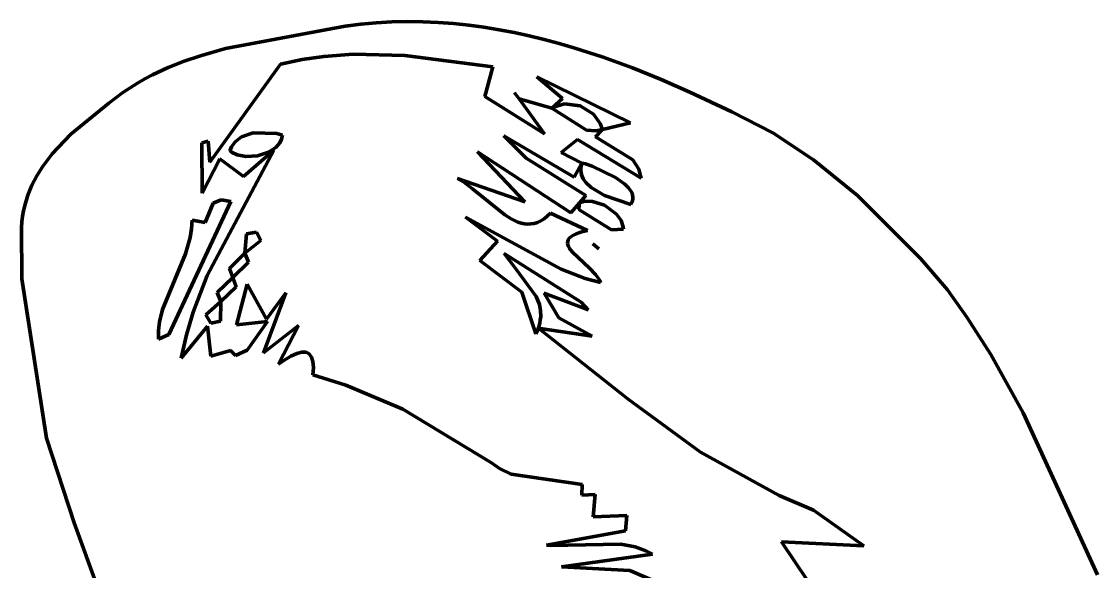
# Model space of a CAD drawing. Header units: millimetres. Extents: x 0 to 11.1, y 0 to 17.3.
# Drawn here: x 3.831 to 5.042, y 12.391 to 13.01 of the extents above; entities that cross this region are included whole.
import ezdxf

# ---------------------------------------------------------------- set-up
doc = ezdxf.new("R2010")
doc.units = ezdxf.units.MM
doc.layers.add('color#010101ff', color=7, linetype='CONTINUOUS', lineweight=100)
doc.layers.add('color#ffffffff', color=7, linetype='CONTINUOUS', lineweight=100)

msp = doc.modelspace()

# ---------------------------------------------------------------- linework, layer by layer
at = {"layer": 'color#010101ff'}
for p, q in [((4.213, 13.0073), (4.2305, 13.0089)), ((4.2305, 13.0089), (4.2479, 13.0098)), ((4.2479, 13.0098), (4.2654, 13.0102)), ((4.2654, 13.0102), (4.2827, 13.01)), ((4.2827, 13.01), (4.3, 13.0092)), ((4.3, 13.0092), (4.3173, 13.008)), ((4.3173, 13.008), (4.3345, 13.0061)), ((4.0608, 12.9797), (4.1954, 13.005)), ((4.1954, 13.005), (4.213, 13.0073)), ((4.3345, 13.0061), (4.3516, 13.0038)), ((4.3516, 13.0038), (4.3687, 13.001)), ((4.3687, 13.001), (4.3857, 12.9978)), ((4.3857, 12.9978), (4.4026, 12.9941)), ((4.4026, 12.9941), (4.4194, 12.9901)), ((4.4194, 12.9901), (4.4362, 12.9856)), ((4.4362, 12.9856), (4.4529, 12.9807)), ((4.0142, 12.9655), (4.0326, 12.9717)), ((4.0326, 12.9717), (4.0608, 12.9797)), ((4.2045, 12.9733), (4.1715, 12.971)), ((4.2627, 12.9719), (4.2045, 12.9733)), ((4.3615, 12.9593), (4.2627, 12.9719)), ((4.4529, 12.9807), (4.4695, 12.9755)), ((4.4695, 12.9755), (4.486, 12.97)), ((3.9962, 12.9583), (4.0142, 12.9655)), ((4.1228, 12.9621), (4.0432, 12.8519)), ((4.147, 12.9674), (4.1228, 12.9621)), ((4.1715, 12.971), (4.147, 12.9674)), ((4.3527, 12.9258), (4.3615, 12.9593)), ((4.486, 12.97), (4.5188, 12.958)), ((3.9701, 12.9456), (3.9787, 12.9501)), ((3.9787, 12.9501), (3.9962, 12.9583)), ((4.5167, 12.8961), (4.4113, 12.9478)), ((4.4113, 12.9478), (4.4399, 12.9237)), ((4.5188, 12.958), (4.5512, 12.9449)), ((3.9452, 12.9302), (3.9533, 12.9357)), ((3.9533, 12.9357), (3.9616, 12.9408)), ((3.9616, 12.9408), (3.9701, 12.9456)), ((4.5512, 12.9449), (4.5833, 12.9309)), ((3.9293, 12.9183), (3.9372, 12.9245)), ((3.9372, 12.9245), (3.9452, 12.9302)), ((4.4198, 12.8839), (4.3527, 12.9258)), ((4.3912, 12.9234), (4.3861, 12.9298)), ((4.3861, 12.9298), (4.3912, 12.9234)), ((4.428, 12.9129), (4.3912, 12.9234)), ((4.3912, 12.9234), (4.4198, 12.8839)), ((4.4399, 12.9237), (4.428, 12.9129)), ((4.5833, 12.9309), (4.6305, 12.9086)), ((3.8867, 12.8835), (3.9293, 12.9183)), ((4.428, 12.9129), (4.4299, 12.914)), ((4.4671, 12.8878), (4.428, 12.9129)), ((4.4299, 12.914), (4.4425, 12.9175)), ((4.4425, 12.9175), (4.4598, 12.9152)), ((4.4598, 12.9152), (4.4748, 12.9061)), ((4.4748, 12.9061), (4.4826, 12.8956)), ((4.6305, 12.9086), (4.6768, 12.885)), ((4.4781, 12.8872), (4.4671, 12.8878)), ((4.4771, 12.8805), (4.485, 12.8888)), ((4.485, 12.8888), (4.4781, 12.8872)), ((4.4826, 12.8956), (4.485, 12.8888)), ((4.485, 12.8888), (4.5167, 12.8961)), ((3.8656, 12.8613), (3.8867, 12.8835)), ((4.0411, 12.8757), (4.0341, 12.8736)), ((4.0432, 12.8519), (4.0411, 12.8757)), ((4.0675, 12.8691), (4.0715, 12.8747)), ((4.0715, 12.8747), (4.0786, 12.8803)), ((4.0786, 12.8803), (4.092, 12.8849)), ((4.092, 12.8849), (4.1185, 12.8841)), ((4.1185, 12.8841), (4.1247, 12.8822)), ((4.1238, 12.8779), (4.1219, 12.8738)), ((4.1247, 12.8822), (4.1238, 12.8779)), ((4.3993, 12.8565), (4.3739, 12.8814)), ((4.3739, 12.8814), (4.4533, 12.8351)), ((4.4198, 12.8839), (4.4198, 12.8839)), ((4.4386, 12.863), (4.457, 12.8776)), ((4.457, 12.8776), (4.5285, 12.834)), ((4.5194, 12.8547), (4.4771, 12.8805)), ((4.6768, 12.885), (4.7225, 12.8546)), ((4.0341, 12.8736), (4.0343, 12.8172)), ((4.1151, 12.8654), (4.0402, 12.7243)), ((4.0657, 12.8646), (4.0675, 12.8691)), ((4.0675, 12.8632), (4.0657, 12.8646)), ((4.0737, 12.8602), (4.0675, 12.8632)), ((4.0811, 12.8357), (4.1151, 12.8654)), ((4.1093, 12.8632), (4.0968, 12.8591)), ((4.1175, 12.8686), (4.1093, 12.8632)), ((4.1219, 12.8738), (4.1175, 12.8686)), ((4.3976, 12.8074), (4.3444, 12.8634)), ((4.3444, 12.8634), (4.4496, 12.795)), ((4.4618, 12.8509), (4.4386, 12.863)), ((3.8546, 12.8468), (3.8656, 12.8613)), ((4.0343, 12.8172), (4.0543, 12.8556)), ((4.0543, 12.8556), (4.0811, 12.8357)), ((4.0836, 12.8582), (4.0737, 12.8602)), ((4.0968, 12.8591), (4.0836, 12.8582)), ((4.4664, 12.8143), (4.3993, 12.8565)), ((4.4533, 12.8351), (4.4618, 12.8509)), ((4.4618, 12.8509), (4.461, 12.848)), ((4.4658, 12.8499), (4.4618, 12.8509)), ((4.5258, 12.8442), (4.5194, 12.8547)), ((4.7225, 12.8546), (4.7723, 12.8143)), ((3.8483, 12.8366), (3.8546, 12.8468)), ((4.4607, 12.8453), (4.4606, 12.8427)), ((4.4606, 12.8427), (4.4609, 12.8402)), ((4.461, 12.848), (4.4607, 12.8453)), ((4.4609, 12.8402), (4.4614, 12.8377)), ((4.4733, 12.8475), (4.4658, 12.8499)), ((4.4999, 12.8346), (4.4733, 12.8475)), ((4.528, 12.8367), (4.5258, 12.8442)), ((3.8428, 12.8259), (3.8483, 12.8366)), ((4.3286, 12.8297), (4.322, 12.8336)), ((4.322, 12.8336), (4.3976, 12.8074)), ((4.3389, 12.8221), (4.3286, 12.8297)), ((4.4614, 12.8377), (4.4634, 12.8332)), ((4.4634, 12.8332), (4.4663, 12.829)), ((4.4663, 12.829), (4.4722, 12.8235)), ((4.5102, 12.8271), (4.4999, 12.8346)), ((4.5142, 12.8231), (4.5102, 12.8271)), ((4.5285, 12.834), (4.528, 12.8367)), ((3.8347, 12.8032), (3.8382, 12.8148)), ((3.8382, 12.8148), (3.8428, 12.8259)), ((4.375, 12.7926), (4.3389, 12.8221)), ((4.4593, 12.8062), (4.4664, 12.8143)), ((4.4722, 12.8235), (4.4875, 12.8146)), ((4.4875, 12.8146), (4.5168, 12.8045)), ((4.5172, 12.819), (4.5142, 12.8231)), ((4.5183, 12.8169), (4.5172, 12.819)), ((4.519, 12.8148), (4.5183, 12.8169)), ((4.5194, 12.8127), (4.519, 12.8148)), ((4.7723, 12.8143), (4.8435, 12.743)), ((3.8333, 12.7972), (3.8347, 12.8032)), ((3.9969, 12.6582), (4.0667, 12.8077)), ((4.0467, 12.8057), (4.0379, 12.7842)), ((4.0559, 12.8097), (4.0467, 12.8057)), ((4.0667, 12.8077), (4.0559, 12.8097)), ((4.4496, 12.795), (4.4593, 12.8062)), ((4.4593, 12.8062), (4.4584, 12.7994)), ((4.4652, 12.8079), (4.4593, 12.8062)), ((4.474, 12.8078), (4.4652, 12.8079)), ((4.4874, 12.8035), (4.474, 12.8078)), ((4.5008, 12.7936), (4.4874, 12.8035)), ((4.5168, 12.8045), (4.5181, 12.8065)), ((4.5181, 12.8065), (4.5189, 12.8086)), ((4.5189, 12.8086), (4.5194, 12.8107)), ((4.5194, 12.8107), (4.5194, 12.8127)), ((3.8315, 12.7848), (3.8323, 12.791)), ((3.8323, 12.791), (3.8333, 12.7972)), ((4.3669, 12.7631), (4.3307, 12.7899)), ((4.3307, 12.7899), (4.4385, 12.7315)), ((4.3824, 12.788), (4.375, 12.7926)), ((4.4229, 12.7911), (4.4193, 12.7881)), ((4.4265, 12.7947), (4.4229, 12.7911)), ((4.4682, 12.7751), (4.4265, 12.7947)), ((4.4584, 12.7994), (4.4596, 12.798)), ((4.4596, 12.798), (4.4951, 12.7759)), ((4.506, 12.7863), (4.5008, 12.7936)), ((3.8311, 12.7784), (3.8315, 12.7848)), ((3.8316, 12.7207), (3.8311, 12.7784)), ((4.0231, 12.7865), (4.0225, 12.7768)), ((4.0379, 12.7842), (4.0231, 12.7865)), ((4.3861, 12.7862), (4.3824, 12.788)), ((4.3898, 12.7846), (4.3861, 12.7862)), ((4.3935, 12.7834), (4.3898, 12.7846)), ((4.3972, 12.7827), (4.3935, 12.7834)), ((4.4009, 12.7823), (4.3972, 12.7827)), ((4.4046, 12.7824), (4.4009, 12.7823)), ((4.4083, 12.783), (4.4046, 12.7824)), ((4.412, 12.7841), (4.4083, 12.783)), ((4.4156, 12.7858), (4.412, 12.7841)), ((4.4193, 12.7881), (4.4156, 12.7858)), ((4.5081, 12.7804), (4.506, 12.7863)), ((4.5086, 12.7764), (4.5081, 12.7804)), ((4.021, 12.7672), (4.0157, 12.7488)), ((4.0225, 12.7768), (4.021, 12.7672)), ((4.0826, 12.7494), (4.0844, 12.7712)), ((4.0844, 12.7712), (4.0955, 12.773)), ((4.0955, 12.773), (4.1005, 12.7639)), ((4.4465, 12.7645), (4.4477, 12.7663)), ((4.4477, 12.7663), (4.4494, 12.7679)), ((4.4494, 12.7679), (4.4517, 12.7695)), ((4.4517, 12.7695), (4.4547, 12.7711)), ((4.4547, 12.7711), (4.4584, 12.7725)), ((4.4584, 12.7725), (4.4629, 12.7738)), ((4.4629, 12.7738), (4.4682, 12.7751)), ((4.4951, 12.7759), (4.5086, 12.7764)), ((4.1005, 12.7639), (4.0826, 12.7494)), ((4.3471, 12.7412), (4.3669, 12.7631)), ((4.4458, 12.7608), (4.4459, 12.7627)), ((4.4462, 12.7589), (4.4458, 12.7608)), ((4.4459, 12.7627), (4.4465, 12.7645)), ((4.447, 12.7569), (4.4462, 12.7589)), ((4.4481, 12.7549), (4.447, 12.7569)), ((4.4513, 12.7507), (4.4481, 12.7549)), ((4.4743, 12.7601), (4.4808, 12.7545)), ((4.4808, 12.7545), (4.4743, 12.7601)), ((4.0157, 12.7488), (3.9899, 12.6862)), ((4.0651, 12.7323), (4.0826, 12.7494)), ((4.0826, 12.7494), (4.0866, 12.7394)), ((4.461, 12.6946), (4.3745, 12.7493)), ((4.3745, 12.7493), (4.3874, 12.7321)), ((4.4705, 12.7326), (4.4513, 12.7507)), ((4.8435, 12.743), (4.8733, 12.7082)), ((4.069, 12.7221), (4.0651, 12.7323)), ((4.0866, 12.7394), (4.069, 12.7221)), ((4.3942, 12.7055), (4.3471, 12.7412)), ((4.3874, 12.7321), (4.4105, 12.7009)), ((4.4385, 12.7315), (4.4657, 12.721)), ((4.4772, 12.7257), (4.4705, 12.7326)), ((3.8591, 12.5414), (3.8316, 12.7207)), ((4.0402, 12.7243), (4.0245, 12.683)), ((4.0513, 12.7053), (4.069, 12.7221)), ((4.069, 12.7221), (4.0728, 12.7117)), ((4.4657, 12.721), (4.4828, 12.7166)), ((4.4806, 12.7211), (4.4772, 12.7257)), ((4.4819, 12.7189), (4.4806, 12.7211)), ((4.4828, 12.7166), (4.4819, 12.7189)), ((4.0553, 12.6952), (4.0513, 12.7053)), ((4.0728, 12.7117), (4.0553, 12.6952)), ((4.0732, 12.669), (4.085, 12.7147)), ((4.085, 12.7147), (4.1067, 12.6754)), ((4.1067, 12.6754), (4.1288, 12.7049)), ((4.1288, 12.7049), (4.125, 12.6949)), ((4.4101, 12.6587), (4.3942, 12.7055)), ((4.8733, 12.7082), (4.8952, 12.6776)), ((4.0387, 12.6801), (4.0553, 12.6952)), ((4.0553, 12.6952), (4.055, 12.6731)), ((4.125, 12.6949), (4.1035, 12.6373)), ((4.4105, 12.7009), (4.4141, 12.6916)), ((4.4361, 12.6766), (4.4196, 12.7045)), ((4.4196, 12.7045), (4.4691, 12.6858)), ((4.4691, 12.6858), (4.461, 12.6946)), ((3.9899, 12.6862), (3.9866, 12.6722)), ((4.0245, 12.683), (4.0169, 12.6575)), ((4.4141, 12.6916), (4.4153, 12.685)), ((4.4153, 12.685), (4.4155, 12.678)), ((3.9866, 12.6722), (3.9854, 12.6626)), ((4.0441, 12.6709), (4.0387, 12.6801)), ((4.055, 12.6731), (4.0441, 12.6709)), ((4.108, 12.6728), (4.0732, 12.669)), ((4.0852, 12.6404), (4.108, 12.6728)), ((4.4144, 12.6707), (4.4133, 12.6668)), ((4.4151, 12.6744), (4.4144, 12.6707)), ((4.4155, 12.678), (4.4151, 12.6744)), ((4.4734, 12.6561), (4.4361, 12.6766)), ((4.8952, 12.6776), (4.9222, 12.6354)), ((3.9854, 12.6626), (3.9853, 12.6527)), ((3.9853, 12.6527), (3.9969, 12.6582)), ((4.011, 12.6315), (4.0403, 12.6673)), ((4.0169, 12.6575), (4.011, 12.6315)), ((4.0403, 12.6673), (4.0443, 12.6338)), ((4.1035, 12.6373), (4.1429, 12.6681)), ((4.1429, 12.6681), (4.1204, 12.6248)), ((4.4119, 12.6628), (4.4101, 12.6587)), ((4.4133, 12.6668), (4.4119, 12.6628)), ((4.5139, 12.5851), (4.4136, 12.6649)), ((4.4136, 12.6649), (4.4151, 12.6647)), ((4.4151, 12.6647), (4.4734, 12.6561)), ((4.0443, 12.6338), (4.0663, 12.6399)), ((4.0663, 12.6399), (4.072, 12.6344)), ((4.072, 12.6344), (4.0852, 12.6404)), ((4.1262, 12.6288), (4.1341, 12.6336)), ((4.1341, 12.6336), (4.1409, 12.6367)), ((4.1409, 12.6367), (4.1467, 12.6381)), ((4.1467, 12.6381), (4.1514, 12.638)), ((4.1514, 12.638), (4.155, 12.6362)), ((4.155, 12.6362), (4.1576, 12.6327)), ((4.1576, 12.6327), (4.1592, 12.6277)), ((4.9222, 12.6354), (4.9587, 12.5699)), ((4.1204, 12.6248), (4.1262, 12.6288)), ((4.1597, 12.621), (4.1591, 12.6127)), ((4.1592, 12.6277), (4.1597, 12.621)), ((4.1591, 12.6127), (4.1963, 12.6012)), ((4.1963, 12.6012), (4.2605, 12.5739)), ((4.5954, 12.5255), (4.5139, 12.5851)), ((4.2605, 12.5739), (4.36, 12.5135)), ((4.9587, 12.5699), (5.0423, 12.3876)), ((3.8902, 12.4461), (3.8591, 12.5414)), ((4.6839, 12.477), (4.5954, 12.5255)), ((4.36, 12.5135), (4.3693, 12.5072)), ((4.3693, 12.5072), (4.3824, 12.5009)), ((4.3824, 12.5009), (4.4621, 12.4892)), ((4.4621, 12.4892), (4.4619, 12.4772)), ((4.4619, 12.4772), (4.4769, 12.4778)), ((4.4769, 12.4778), (4.4747, 12.4528)), ((4.7225, 12.4602), (4.6839, 12.477)), ((4.4747, 12.4528), (4.5126, 12.4544)), ((4.5126, 12.4544), (4.5111, 12.437)), ((4.7791, 12.4202), (4.7225, 12.4602)), ((3.9176, 12.3707), (3.8902, 12.4461)), ((4.5111, 12.437), (4.4222, 12.4208)), ((4.4222, 12.4208), (4.4263, 12.4206)), ((4.4263, 12.4206), (4.5058, 12.4221)), ((4.5058, 12.4221), (4.522, 12.419)), ((4.522, 12.419), (4.5337, 12.4147)), ((4.5337, 12.4147), (4.5413, 12.4107)), ((4.732, 12.3574), (4.6866, 12.4246)), ((4.6866, 12.4246), (4.7791, 12.4202)), ((4.5413, 12.4107), (4.4389, 12.3967)), ((4.4389, 12.3967), (4.5157, 12.3925)), ((4.5157, 12.3925), (4.5734, 12.3677))]:
    msp.add_line(p, q, dxfattribs=at)
at = {"layer": 'color#ffffffff'}
for p, q in [((4.2305, 13.0089), (4.213, 13.0073)), ((4.2479, 13.0098), (4.2305, 13.0089)), ((4.2654, 13.0102), (4.2479, 13.0098)), ((4.2827, 13.01), (4.2654, 13.0102)), ((4.3, 13.0092), (4.2827, 13.01)), ((4.3173, 13.008), (4.3, 13.0092)), ((4.3345, 13.0061), (4.3173, 13.008)), ((4.1954, 13.005), (4.0608, 12.9797)), ((4.213, 13.0073), (4.1954, 13.005)), ((4.3516, 13.0038), (4.3345, 13.0061)), ((4.3687, 13.001), (4.3516, 13.0038)), ((4.3857, 12.9978), (4.3687, 13.001)), ((4.4026, 12.9941), (4.3857, 12.9978)), ((4.4194, 12.9901), (4.4026, 12.9941)), ((4.4362, 12.9856), (4.4194, 12.9901)), ((4.4529, 12.9807), (4.4362, 12.9856)), ((4.0326, 12.9717), (4.0142, 12.9655)), ((4.0608, 12.9797), (4.0326, 12.9717)), ((4.1715, 12.971), (4.2045, 12.9733)), ((4.2045, 12.9733), (4.2627, 12.9719)), ((4.2627, 12.9719), (4.3615, 12.9593)), ((4.4695, 12.9755), (4.4529, 12.9807)), ((4.486, 12.97), (4.4695, 12.9755)), ((4.0142, 12.9655), (3.9962, 12.9583)), ((4.0432, 12.8519), (4.1228, 12.9621)), ((4.1228, 12.9621), (4.147, 12.9674)), ((4.147, 12.9674), (4.1715, 12.971)), ((4.3615, 12.9593), (4.3527, 12.9258)), ((4.5188, 12.958), (4.486, 12.97)), ((3.9787, 12.9501), (3.9701, 12.9456)), ((3.9962, 12.9583), (3.9787, 12.9501)), ((4.4113, 12.9478), (4.5167, 12.8961)), ((4.4399, 12.9237), (4.4113, 12.9478)), ((4.5512, 12.9449), (4.5188, 12.958)), ((3.9533, 12.9357), (3.9452, 12.9302)), ((3.9616, 12.9408), (3.9533, 12.9357)), ((3.9701, 12.9456), (3.9616, 12.9408)), ((4.5833, 12.9309), (4.5512, 12.9449)), ((3.9372, 12.9245), (3.9293, 12.9183)), ((3.9452, 12.9302), (3.9372, 12.9245)), ((4.3527, 12.9258), (4.4198, 12.8839)), ((4.3912, 12.9234), (4.3861, 12.9298)), ((4.3861, 12.9298), (4.3912, 12.9234)), ((4.4198, 12.8839), (4.3912, 12.9234)), ((4.3912, 12.9234), (4.428, 12.9129)), ((4.428, 12.9129), (4.4399, 12.9237)), ((4.6305, 12.9086), (4.5833, 12.9309)), ((3.9293, 12.9183), (3.8867, 12.8835)), ((4.4299, 12.914), (4.428, 12.9129)), ((4.428, 12.9129), (4.4671, 12.8878)), ((4.4425, 12.9175), (4.4299, 12.914)), ((4.4598, 12.9152), (4.4425, 12.9175)), ((4.4748, 12.9061), (4.4598, 12.9152)), ((4.4826, 12.8956), (4.4748, 12.9061)), ((4.6768, 12.885), (4.6305, 12.9086)), ((4.4671, 12.8878), (4.4781, 12.8872)), ((4.485, 12.8888), (4.4771, 12.8805)), ((4.4781, 12.8872), (4.485, 12.8888)), ((4.485, 12.8888), (4.4826, 12.8956)), ((4.5167, 12.8961), (4.485, 12.8888)), ((3.8867, 12.8835), (3.8656, 12.8613)), ((4.0341, 12.8736), (4.0411, 12.8757)), ((4.0411, 12.8757), (4.0432, 12.8519)), ((4.0715, 12.8747), (4.0675, 12.8691)), ((4.0786, 12.8803), (4.0715, 12.8747)), ((4.092, 12.8849), (4.0786, 12.8803)), ((4.1185, 12.8841), (4.092, 12.8849)), ((4.1247, 12.8822), (4.1185, 12.8841)), ((4.1219, 12.8738), (4.1238, 12.8779)), ((4.1238, 12.8779), (4.1247, 12.8822)), ((4.4533, 12.8351), (4.3739, 12.8814)), ((4.3739, 12.8814), (4.3993, 12.8565)), ((4.4198, 12.8839), (4.4198, 12.8839)), ((4.457, 12.8776), (4.4386, 12.863)), ((4.5285, 12.834), (4.457, 12.8776)), ((4.4771, 12.8805), (4.5194, 12.8547)), ((4.7225, 12.8546), (4.6768, 12.885)), ((4.0343, 12.8172), (4.0341, 12.8736)), ((4.0402, 12.7243), (4.1151, 12.8654)), ((4.0675, 12.8691), (4.0657, 12.8646)), ((4.0657, 12.8646), (4.0675, 12.8632)), ((4.0675, 12.8632), (4.0737, 12.8602)), ((4.1151, 12.8654), (4.0811, 12.8357)), ((4.0968, 12.8591), (4.1093, 12.8632)), ((4.1093, 12.8632), (4.1175, 12.8686)), ((4.1175, 12.8686), (4.1219, 12.8738)), ((4.4496, 12.795), (4.3444, 12.8634)), ((4.3444, 12.8634), (4.3976, 12.8074)), ((4.4386, 12.863), (4.4618, 12.8509)), ((3.8656, 12.8613), (3.8546, 12.8468)), ((4.0543, 12.8556), (4.0343, 12.8172)), ((4.0811, 12.8357), (4.0543, 12.8556)), ((4.0737, 12.8602), (4.0836, 12.8582)), ((4.0836, 12.8582), (4.0968, 12.8591)), ((4.3993, 12.8565), (4.4664, 12.8143)), ((4.4618, 12.8509), (4.4533, 12.8351)), ((4.461, 12.848), (4.4618, 12.8509)), ((4.4618, 12.8509), (4.4658, 12.8499)), ((4.5194, 12.8547), (4.5258, 12.8442)), ((4.7723, 12.8143), (4.7225, 12.8546)), ((3.8546, 12.8468), (3.8483, 12.8366)), ((4.4606, 12.8427), (4.4607, 12.8453)), ((4.4609, 12.8402), (4.4606, 12.8427)), ((4.4607, 12.8453), (4.461, 12.848)), ((4.4614, 12.8377), (4.4609, 12.8402)), ((4.4658, 12.8499), (4.4733, 12.8475)), ((4.4733, 12.8475), (4.4999, 12.8346)), ((4.5258, 12.8442), (4.528, 12.8367)), ((3.8483, 12.8366), (3.8428, 12.8259)), ((4.3976, 12.8074), (4.322, 12.8336)), ((4.322, 12.8336), (4.3286, 12.8297)), ((4.3286, 12.8297), (4.3389, 12.8221)), ((4.4634, 12.8332), (4.4614, 12.8377)), ((4.4663, 12.829), (4.4634, 12.8332)), ((4.4722, 12.8235), (4.4663, 12.829)), ((4.4999, 12.8346), (4.5102, 12.8271)), ((4.5102, 12.8271), (4.5142, 12.8231)), ((4.528, 12.8367), (4.5285, 12.834)), ((3.8382, 12.8148), (3.8347, 12.8032)), ((3.8428, 12.8259), (3.8382, 12.8148)), ((4.3389, 12.8221), (4.375, 12.7926)), ((4.4664, 12.8143), (4.4593, 12.8062)), ((4.4875, 12.8146), (4.4722, 12.8235)), ((4.5168, 12.8045), (4.4875, 12.8146)), ((4.5142, 12.8231), (4.5172, 12.819)), ((4.5172, 12.819), (4.5183, 12.8169)), ((4.5183, 12.8169), (4.519, 12.8148)), ((4.519, 12.8148), (4.5194, 12.8127)), ((4.8435, 12.743), (4.7723, 12.8143)), ((3.8347, 12.8032), (3.8333, 12.7972)), ((4.0667, 12.8077), (3.9969, 12.6582)), ((4.0379, 12.7842), (4.0467, 12.8057)), ((4.0467, 12.8057), (4.0559, 12.8097)), ((4.0559, 12.8097), (4.0667, 12.8077)), ((4.4593, 12.8062), (4.4496, 12.795)), ((4.4584, 12.7994), (4.4593, 12.8062)), ((4.4593, 12.8062), (4.4652, 12.8079)), ((4.4652, 12.8079), (4.474, 12.8078)), ((4.474, 12.8078), (4.4874, 12.8035)), ((4.4874, 12.8035), (4.5008, 12.7936)), ((4.5181, 12.8065), (4.5168, 12.8045)), ((4.5189, 12.8086), (4.5181, 12.8065)), ((4.5194, 12.8107), (4.5189, 12.8086)), ((4.5194, 12.8127), (4.5194, 12.8107)), ((3.8323, 12.791), (3.8315, 12.7848)), ((3.8333, 12.7972), (3.8323, 12.791)), ((4.4385, 12.7315), (4.3307, 12.7899)), ((4.3307, 12.7899), (4.3669, 12.7631)), ((4.375, 12.7926), (4.3824, 12.788)), ((4.4193, 12.7881), (4.4229, 12.7911)), ((4.4229, 12.7911), (4.4265, 12.7947)), ((4.4265, 12.7947), (4.4682, 12.7751)), ((4.4596, 12.798), (4.4584, 12.7994)), ((4.4951, 12.7759), (4.4596, 12.798)), ((4.5008, 12.7936), (4.506, 12.7863)), ((3.8315, 12.7848), (3.8311, 12.7784)), ((3.8311, 12.7784), (3.8316, 12.7207)), ((4.0225, 12.7768), (4.0231, 12.7865)), ((4.0231, 12.7865), (4.0379, 12.7842)), ((4.3824, 12.788), (4.3861, 12.7862)), ((4.3861, 12.7862), (4.3898, 12.7846)), ((4.3898, 12.7846), (4.3935, 12.7834)), ((4.3935, 12.7834), (4.3972, 12.7827)), ((4.3972, 12.7827), (4.4009, 12.7823)), ((4.4009, 12.7823), (4.4046, 12.7824)), ((4.4046, 12.7824), (4.4083, 12.783)), ((4.4083, 12.783), (4.412, 12.7841)), ((4.412, 12.7841), (4.4156, 12.7858)), ((4.4156, 12.7858), (4.4193, 12.7881)), ((4.506, 12.7863), (4.5081, 12.7804)), ((4.5081, 12.7804), (4.5086, 12.7764)), ((4.0157, 12.7488), (4.021, 12.7672)), ((4.021, 12.7672), (4.0225, 12.7768)), ((4.0844, 12.7712), (4.0826, 12.7494)), ((4.0955, 12.773), (4.0844, 12.7712)), ((4.1005, 12.7639), (4.0955, 12.773)), ((4.4477, 12.7663), (4.4465, 12.7645)), ((4.4494, 12.7679), (4.4477, 12.7663)), ((4.4517, 12.7695), (4.4494, 12.7679)), ((4.4547, 12.7711), (4.4517, 12.7695)), ((4.4584, 12.7725), (4.4547, 12.7711)), ((4.4629, 12.7738), (4.4584, 12.7725)), ((4.4682, 12.7751), (4.4629, 12.7738)), ((4.5086, 12.7764), (4.4951, 12.7759)), ((4.0826, 12.7494), (4.1005, 12.7639)), ((4.3669, 12.7631), (4.3471, 12.7412)), ((4.4459, 12.7627), (4.4458, 12.7608)), ((4.4458, 12.7608), (4.4462, 12.7589)), ((4.4465, 12.7645), (4.4459, 12.7627)), ((4.4462, 12.7589), (4.447, 12.7569)), ((4.447, 12.7569), (4.4481, 12.7549)), ((4.4481, 12.7549), (4.4513, 12.7507)), ((4.4743, 12.7601), (4.4808, 12.7545)), ((4.4808, 12.7545), (4.4743, 12.7601)), ((3.9899, 12.6862), (4.0157, 12.7488)), ((4.0826, 12.7494), (4.0651, 12.7323)), ((4.0866, 12.7394), (4.0826, 12.7494)), ((4.3874, 12.7321), (4.3745, 12.7493)), ((4.3745, 12.7493), (4.461, 12.6946)), ((4.4513, 12.7507), (4.4705, 12.7326)), ((4.8733, 12.7082), (4.8435, 12.743)), ((4.0651, 12.7323), (4.069, 12.7221)), ((4.069, 12.7221), (4.0866, 12.7394)), ((4.3471, 12.7412), (4.3942, 12.7055)), ((4.4105, 12.7009), (4.3874, 12.7321)), ((4.4657, 12.721), (4.4385, 12.7315)), ((4.4705, 12.7326), (4.4772, 12.7257)), ((3.8316, 12.7207), (3.8591, 12.5414)), ((4.0245, 12.683), (4.0402, 12.7243)), ((4.069, 12.7221), (4.0513, 12.7053)), ((4.0728, 12.7117), (4.069, 12.7221)), ((4.4828, 12.7166), (4.4657, 12.721)), ((4.4772, 12.7257), (4.4806, 12.7211)), ((4.4806, 12.7211), (4.4819, 12.7189)), ((4.4819, 12.7189), (4.4828, 12.7166)), ((4.0513, 12.7053), (4.0553, 12.6952)), ((4.0553, 12.6952), (4.0728, 12.7117)), ((4.085, 12.7147), (4.0732, 12.669)), ((4.1067, 12.6754), (4.085, 12.7147)), ((4.1288, 12.7049), (4.1067, 12.6754)), ((4.125, 12.6949), (4.1288, 12.7049)), ((4.3942, 12.7055), (4.4101, 12.6587)), ((4.8952, 12.6776), (4.8733, 12.7082)), ((4.0553, 12.6952), (4.0387, 12.6801)), ((4.055, 12.6731), (4.0553, 12.6952)), ((4.1035, 12.6373), (4.125, 12.6949)), ((4.4141, 12.6916), (4.4105, 12.7009)), ((4.4691, 12.6858), (4.4196, 12.7045)), ((4.4196, 12.7045), (4.4361, 12.6766)), ((4.461, 12.6946), (4.4691, 12.6858)), ((3.9866, 12.6722), (3.9899, 12.6862)), ((4.0169, 12.6575), (4.0245, 12.683)), ((4.4153, 12.685), (4.4141, 12.6916)), ((4.4155, 12.678), (4.4153, 12.685)), ((3.9854, 12.6626), (3.9866, 12.6722)), ((4.0387, 12.6801), (4.0441, 12.6709)), ((4.0441, 12.6709), (4.055, 12.6731)), ((4.0732, 12.669), (4.108, 12.6728)), ((4.108, 12.6728), (4.0852, 12.6404)), ((4.4133, 12.6668), (4.4144, 12.6707)), ((4.4144, 12.6707), (4.4151, 12.6744)), ((4.4151, 12.6744), (4.4155, 12.678)), ((4.4361, 12.6766), (4.4734, 12.6561)), ((4.9222, 12.6354), (4.8952, 12.6776)), ((3.9853, 12.6527), (3.9854, 12.6626)), ((3.9969, 12.6582), (3.9853, 12.6527)), ((4.0403, 12.6673), (4.011, 12.6315)), ((4.011, 12.6315), (4.0169, 12.6575)), ((4.0443, 12.6338), (4.0403, 12.6673)), ((4.1429, 12.6681), (4.1035, 12.6373)), ((4.1204, 12.6248), (4.1429, 12.6681)), ((4.4101, 12.6587), (4.4119, 12.6628)), ((4.4119, 12.6628), (4.4133, 12.6668)), ((4.4151, 12.6647), (4.4136, 12.6649)), ((4.4136, 12.6649), (4.5139, 12.5851)), ((4.4734, 12.6561), (4.4151, 12.6647)), ((4.0663, 12.6399), (4.0443, 12.6338)), ((4.072, 12.6344), (4.0663, 12.6399)), ((4.0852, 12.6404), (4.072, 12.6344)), ((4.1341, 12.6336), (4.1262, 12.6288)), ((4.1409, 12.6367), (4.1341, 12.6336)), ((4.1467, 12.6381), (4.1409, 12.6367)), ((4.1514, 12.638), (4.1467, 12.6381)), ((4.155, 12.6362), (4.1514, 12.638)), ((4.1576, 12.6327), (4.155, 12.6362)), ((4.1592, 12.6277), (4.1576, 12.6327)), ((4.9587, 12.5699), (4.9222, 12.6354)), ((4.1262, 12.6288), (4.1204, 12.6248)), ((4.1591, 12.6127), (4.1597, 12.621)), ((4.1597, 12.621), (4.1592, 12.6277)), ((4.1963, 12.6012), (4.1591, 12.6127)), ((4.2605, 12.5739), (4.1963, 12.6012)), ((4.5139, 12.5851), (4.5954, 12.5255)), ((4.36, 12.5135), (4.2605, 12.5739)), ((5.0423, 12.3876), (4.9587, 12.5699)), ((3.8591, 12.5414), (3.8902, 12.4461)), ((4.5954, 12.5255), (4.6839, 12.477)), ((4.3693, 12.5072), (4.36, 12.5135)), ((4.3824, 12.5009), (4.3693, 12.5072)), ((4.4621, 12.4892), (4.3824, 12.5009)), ((4.4619, 12.4772), (4.4621, 12.4892)), ((4.4769, 12.4778), (4.4619, 12.4772)), ((4.4747, 12.4528), (4.4769, 12.4778)), ((4.6839, 12.477), (4.7225, 12.4602)), ((4.5126, 12.4544), (4.4747, 12.4528)), ((4.5111, 12.437), (4.5126, 12.4544)), ((4.7225, 12.4602), (4.7791, 12.4202)), ((3.8902, 12.4461), (3.9176, 12.3707)), ((4.4222, 12.4208), (4.5111, 12.437)), ((4.4263, 12.4206), (4.4222, 12.4208)), ((4.5058, 12.4221), (4.4263, 12.4206)), ((4.522, 12.419), (4.5058, 12.4221)), ((4.5337, 12.4147), (4.522, 12.419)), ((4.5413, 12.4107), (4.5337, 12.4147)), ((4.7791, 12.4202), (4.6866, 12.4246)), ((4.6866, 12.4246), (4.732, 12.3574)), ((4.4389, 12.3967), (4.5413, 12.4107)), ((4.5157, 12.3925), (4.4389, 12.3967)), ((4.5734, 12.3677), (4.5157, 12.3925))]:
    msp.add_line(p, q, dxfattribs=at)

doc.saveas('drawing.dxf')
